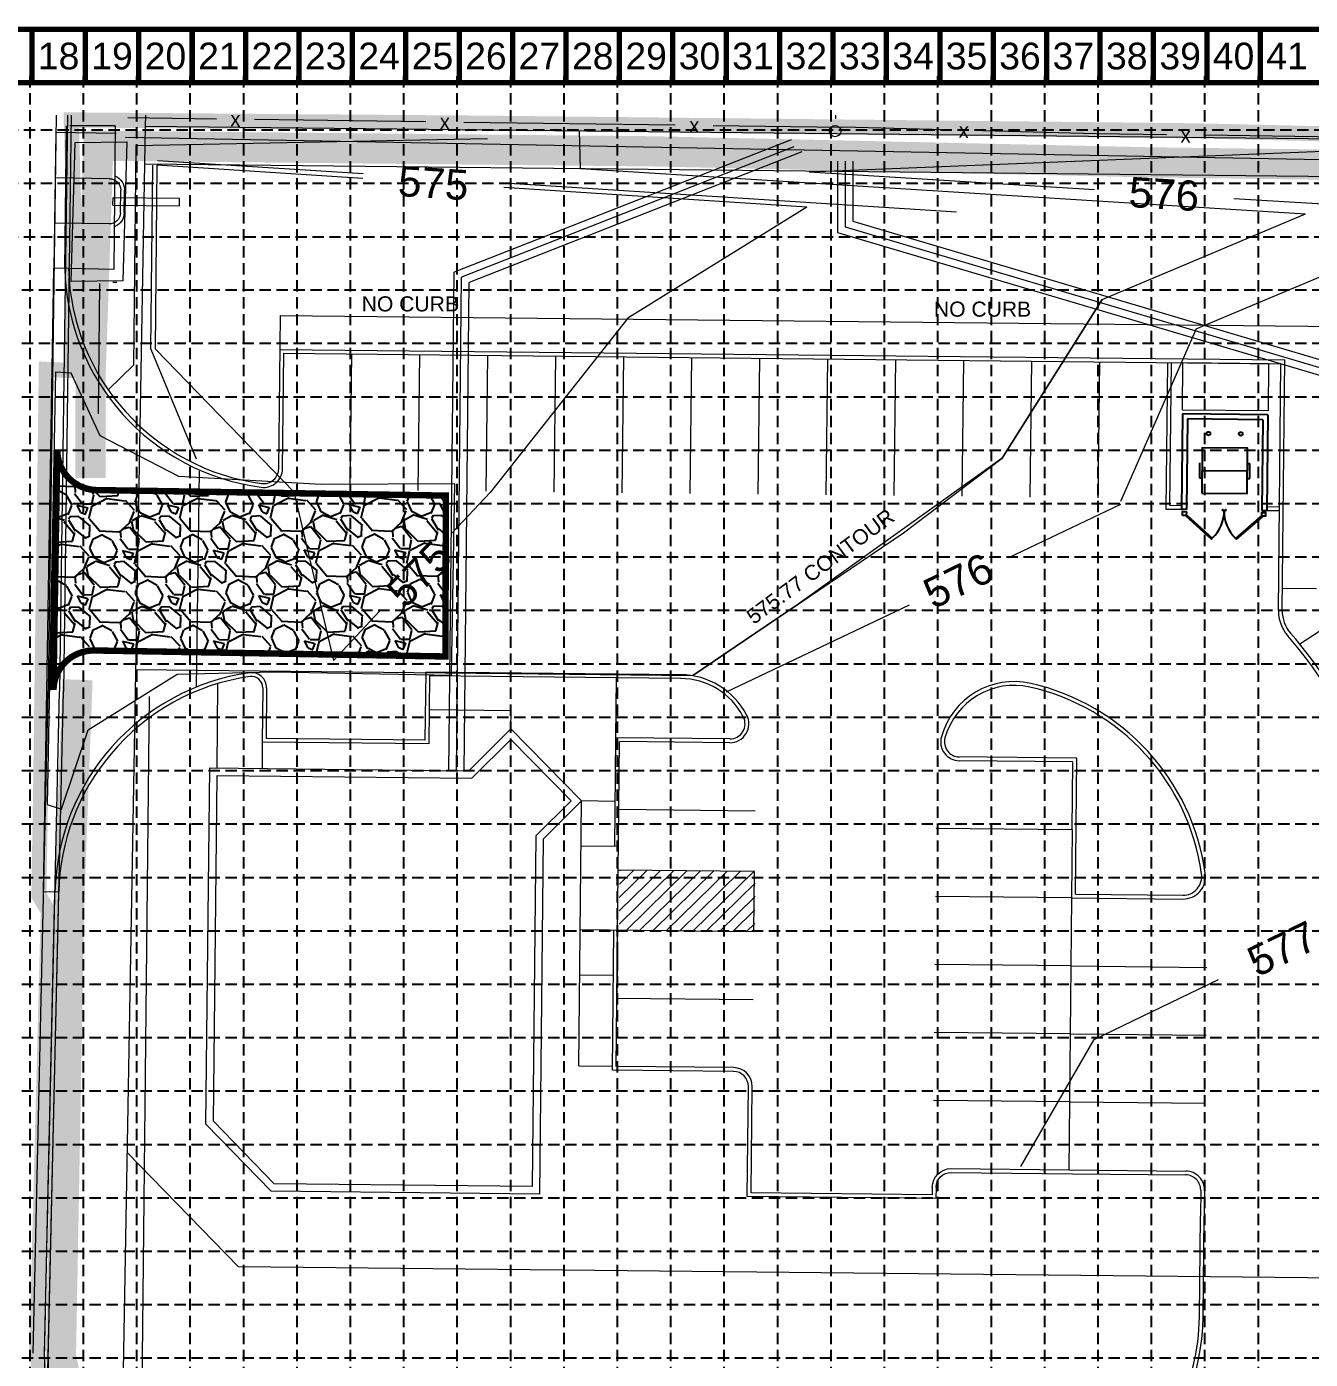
# Model space of a CAD drawing. Extents: x 4797 to 5250, y 4522 to 4806.
# Drawn here: x 4923.6 to 5093.7, y 4629.5 to 4806.1 of the extents above; entities that cross this region are included whole.
import ezdxf
from ezdxf.enums import TextEntityAlignment as Align

# ---------------------------------------------------------------- set-up
doc = ezdxf.new("R2010")
doc.units = 0
doc.header["$MEASUREMENT"] = 0
doc.linetypes.add('DGN Style 2', pattern=[15.94718861705989, 9.568313170235934, -6.378875446823956])
doc.linetypes.add('HIDDEN', pattern=[0.375, 0.25, -0.125])
for name, color, linetype in [('1', 250, 'Continuous'), ('BASE', 7, 'Continuous'), ('CONTOURS', 42, 'Continuous'), ('GRID', 254, 'HIDDEN'), ('LEGEND', 7, 'Continuous'), ('Level 20', 7, 'Continuous'), ('SILT FENCE', 200, 'Continuous')]:
    doc.layers.add(name, color=color, linetype=linetype)
doc.layers.add('LIMITS OF DISTURBANCE', color=1, linetype='DGN Style 2', lineweight=35)
doc.styles.get("Standard").update_dxf_attribs({"font": 'ARIAL.TTF'})
doc.styles.add('Style-WORKING', font='WORKING.shx')

# ---------------------------------------------------------------- blocks, each defined once
blk = doc.blocks.new('A$C037F01FE')
at = {"layer": 'GRID', "linetype": 'HIDDEN', "ltscale": 6}
for p, q in [((120.3067545832, 247.7216338121489), (120.3067545832, -3.058348738704808e-07)), ((127.3836225294508, 247.7216338121489), (127.3836225294508, -3.058348738704808e-07)), ((134.4604904757007, 247.7216338121489), (134.4604904757007, -3.058348738704808e-07)), ((141.5373584219515, 247.7216338121489), (141.5373584219515, -3.058348738704808e-07)), ((148.6142263682013, 247.7216338121489), (148.6142263682013, -3.058348738704808e-07)), ((155.6910943144521, 247.7216338121489), (155.6910943144521, -3.058348738704808e-07)), ((162.767962260702, 247.7216338121489), (162.767962260702, -3.058348738704808e-07)), ((169.8448302069528, 247.7216338121489), (169.8448302069528, -3.058348738704808e-07)), ((176.9216981532027, 247.7216338121489), (176.9216981532027, -3.058348738704808e-07)), ((183.9985660994535, 247.7216338121489), (183.9985660994535, -3.058348738704808e-07)), ((191.0754340457033, 247.7216338121489), (191.0754340457033, -3.058348738704808e-07)), ((198.1523019919541, 247.7216338121489), (198.1523019919541, -3.058348738704808e-07)), ((205.229169938204, 247.7216338121489), (205.229169938204, -3.058348738704808e-07)), ((212.3060378844548, 247.7216338121489), (212.3060378844548, -3.058348738704808e-07)), ((219.3829058307047, 247.7216338121489), (219.3829058307047, -3.058348738704808e-07)), ((226.4597737769554, 247.7216338121489), (226.4597737769554, -3.058348738704808e-07)), ((233.5366417232053, 247.7216338121489), (233.5366417232053, -3.058348738704808e-07)), ((240.6135096694561, 247.7216338121489), (240.6135096694561, -3.058348738704808e-07)), ((247.690377615706, 247.7216338121489), (247.690377615706, -3.058348738704808e-07)), ((254.7672455619568, 247.7216338121489), (254.7672455619568, -3.058348738704808e-07)), ((261.8441135082066, 247.7216338121489), (261.8441135082066, -3.058348738704808e-07)), ((268.9209814544574, 247.7216338121489), (268.9209814544574, -3.058348738704808e-07)), ((275.9978494007073, 247.7216338121489), (275.9978494007073, -3.058348738704808e-07)), ((283.0747173469581, 247.7216338121489), (283.0747173469581, -3.058348738704808e-07)), ((0.2605700190588323, 240.6215112210211), (439.0263826865794, 240.6215112210211)), ((0.2605700190588323, 233.5446432747713), (439.0263826865794, 233.5446432747713)), ((0.2605700190588323, 226.4677753285205), (439.0263826865794, 226.4677753285205)), ((-5.030551619711332e-07, 219.4141620271475), (438.7658121644654, 219.4141620271475)), ((-5.030551619711332e-07, 212.3372940808968), (438.7658121644654, 212.3372940808968)), ((-5.030551619711332e-07, 205.2604261346469), (438.7658121644654, 205.2604261346469)), ((-5.030551619711332e-07, 198.1835581883961), (438.7658121644654, 198.1835581883961)), ((-5.030551619711332e-07, 191.1066902421462), (438.7658121644654, 191.1066902421462)), ((-5.030551619711332e-07, 184.0298222958954), (438.7658121644654, 184.0298222958954)), ((-5.030551619711332e-07, 176.9529543496456), (438.7658121644654, 176.9529543496456)), ((-5.030551619711332e-07, 169.8760864033948), (438.7658121644654, 169.8760864033948)), ((-5.030551619711332e-07, 162.7992184571449), (438.7658121644654, 162.7992184571449)), ((-5.030551619711332e-07, 155.7223505108941), (438.7658121644654, 155.7223505108941)), ((-5.030551619711332e-07, 148.6454825646442), (438.7658121644654, 148.6454825646442)), ((-5.030551619711332e-07, 141.5686146183934), (438.7658121644654, 141.5686146183934)), ((-5.030551619711332e-07, 134.4917466721436), (438.7658121644654, 134.4917466721436)), ((-5.030551619711332e-07, 127.4148787258928), (438.7658121644654, 127.4148787258928)), ((-5.030551619711332e-07, 120.3380107796429), (438.7658121644654, 120.3380107796429)), ((-5.030551619711332e-07, 113.2611428333921), (438.7658121644654, 113.2611428333921)), ((-5.030551619711332e-07, 106.1842748871422), (438.7658121644654, 106.1842748871422)), ((-5.030551619711332e-07, 99.10740694089145), (438.7658121644654, 99.10740694089145)), ((-5.030551619711332e-07, 92.03053899464157), (438.7658121644654, 92.03053899464157)), ((-5.030551619711332e-07, 84.95367104839079), (438.7658121644654, 84.95367104839079)), ((-5.030551619711332e-07, 77.87680310214091), (438.7658121644654, 77.87680310214091))]:
    blk.add_line(p, q, dxfattribs=at)

msp = doc.modelspace()

# ---------------------------------------------------------------- hatches: boundary and pattern name
at = {"layer": 'LEGEND'}
h = msp.add_hatch(dxfattribs=at)
h.set_pattern_fill('GRAVEL', color=4, scale=8.502331914986094, angle=135.1619194126668, style=0)
h.set_pattern_definition([(3.174719412666767, (16945.46835793927, 9698.947032048998), (102.1875604486099, 6.300884815549894), [1.143869726514569, -113.2433069809083]), (320.1316194126667, (16946.61047422082, 9699.010380514486), (-78.34326963569937, 65.91154397542749), [1.962916364549011, -194.3286605740287]), (267.6723194126668, (16948.11705030147, 9697.752101232614), (5.655346078902939, 126.2696703188751), [1.384077607776758, -137.0238532165373]), (42.43561941266682, (16951.96712976015, 9696.921290411134), (-125.9298472115545, -114.5854384443838), [1.787513257142846, -176.9637784478142]), (67.99561941266683, (16953.28637887803, 9698.127434766608), (-41.79531300425435, -102.3235225001869), [1.752798235933958, -173.5272634227555]), (132.4356194126668, (16953.94311510113, 9699.752552477077), (114.5854384443838, -125.9298472115545), [1.787513257142847, -176.9637784478142]), (172.8561194126668, (16952.73697074564, 9701.07180159497), (138.3277059459302, -17.64542467378037), [2.36389483999167, -234.0254021078732]), (207.4172194126668, (16950.39142854233, 9701.365777040053), (-174.0941329547761, -90.6731170511442), [2.231760099700871, -220.9443263913734]), (256.5915194126669, (16948.41034613812, 9700.338124737747), (-29.70328890119926, -126.3376539500332), [1.793566917466306, -177.5633203827981]), (310.3983194126668, (16947.99443102106, 9698.5934459848), (-60.3242644524239, 71.97444306261724), [2.04763359974993, -100.334003876087]), (357.5593194126668, (16949.32149563589, 9697.034055369317), (138.2937356100861, -5.621349505549664), [2.648034270258591, -262.1555883092346]), (273.9760194126662, (16946.05834765472, 9702.91667255013), (6.232939158580715, -78.13943434999013), [0.9038063848949345, -89.47721470953465]), (306.6311194126668, (16946.12101651179, 9702.01503757041), (-66.38715340096209, 89.99363327232219), [1.719486099491043, -170.2295319615452]), (0.1619194126667734, (16947.14696979302, 9700.635158420757), (5.995044189961816, 6.029024622019284), [1.202408281749238, -10.8217000427389]), (338.3605194126667, (16946.84959630578, 9699.492022726568), (-42.13520477253162, 17.91715655660797), [0.647520593981511, -64.10430924120787]), (66.9633194126668, (16947.45147916877, 9699.253240445829), (-11.95610642436699, -24.08211171327152), [0.9157266542397475, -44.87073359272636]), (166.1257194126668, (16947.809822492, 9700.095944414861), (-30.07715590389919, 5.92705466192695), [1.487304419556603, -48.08938486479541]), (296.7270194126668, (16946.36591526841, 9700.45258871698), (-6.063015370805094, 18.01910040434557), [1.075468466258501, -25.81126869719977]), (151.5514194126668, (16950.94831236746, 9695.776115891644), (-78.27532411717768, 41.86341221123506), [1.506613215335536, -149.1550909231543]), (205.5081194126668, (16949.62362638213, 9696.493821950738), (90.06154085754858, 42.33912234840673), [1.263965164813748, -125.1322877442717]), (68.36051941266679, (16945.16690680145, 9699.246784165729), (-17.91715655660797, -42.13520477253162), [1.295032685631106, -63.45679714955821]), (118.7724194126668, (16945.64447136294, 9700.450549891706), (42.30515751826397, -78.0374608439554), [1.506613215335536, -149.1550909231543]), (114.6059194126668, (16954.66523861503, 9699.514110000593), (18.1550642345284, -42.0332441071448), [1.452878477632824, -71.19107941333598]), (69.9370194126668, (16954.0602975141, 9700.835058139528), (-35.80041950639117, -96.29443579834086), [1.217346878923879, -120.5175195624342]), (201.9633194126668, (16951.10165890869, 9705.33575734542), (-42.03326356208993, -18.1550195432848), [1.295032685631108, -63.45679714955831]), (152.5159194126668, (16949.90061161644, 9704.85139669964), (102.3574443856791, -53.81950457762707), [1.425254401241034, -141.0998031179261]), (204.6059194126669, (16954.0558800593, 9702.398186601384), (42.03324410714481, 18.15506423452837), [0.726439238816412, -71.91751865215244]), (236.4718194126668, (16951.46340027408, 9704.976054805313), (-17.95116536827245, -30.11112370010639), [0.433533904345141, -42.92001807447534]), (301.1257194126668, (16951.2239383849, 9704.614653244169), (-12.09204087221741, 24.0141413217696), [1.752798235933956, -33.30320899440474]), (321.1709194126667, (16952.12999081942, 9703.114193639409), (-66.28526430472894, 53.92140321326664), [1.624370512358093, -160.8124511604896]), (78.85201941266678, (16948.34937630213, 9700.638556462902), (-5.961051216305147, -18.05309318171064), [1.226223313443124, -29.42936802496688]), (128.3191194126668, (16948.5864595618, 9701.841642580459), (-90.50325041481038, 113.9738096200146), [2.140836162201991, -211.9424144577249]), (196.1073194126668, (16947.25905514276, 9703.521273846847), (66.0813898384904, 18.22299211072114), [0.8753660846393059, -86.6614974492487]), (225.1619194126668, (16946.41805019481, 9703.278413915534), (0.03398042154226125, -12.02406509114676), [0.5101399148991655, -7.99219200008693]), (255.4183194126668, (16952.07072000451, 9702.813422109997), (17.84925086877371, 66.18331278619031), [1.181177958957529, -116.9369920393996]), (183.1747194126668, (16951.77334651728, 9701.67028641581), (-102.1875604486099, -6.300884815549911), [2.287739453029137, -112.0994372543936]), (135.1619194126668, (16949.48911395417, 9701.543589484803), (-12.02406509114676, -0.03398042154226272), [2.210606297896385, -6.29172561708971]), (100.4667194126668, (16947.92156803753, 9703.10230049186), (18.32484499225126, -102.1536001322621), [1.344337708406111, -133.089331104222]), (29.21651941266674, (16947.67734888934, 9704.424268043449), (30.00919218740387, 18.12105011783738), [1.237956531485806, -60.65995506612364]), (342.8079194126668, (16948.75781572647, 9705.028529535934), (174.5018766807343, -53.6155051587892), [2.015605315426166, -199.545257818135]), (310.5880194126668, (16950.68336516212, 9704.432763148847), (72.38228803101235, -83.96454511196052), [2.132376341946598, -211.1050282897515])])
edge = h.paths.add_edge_path()
edge.add_line((4927.643662111966, 4750.073926778822), (4927.140671813533, 4718.190744487387))
edge.add_arc((4932.454534460867, 4718.106912787837), 5.314523872237104, 89.13523051512823, 179.0961745771862, ccw=False)
edge.add_line((4932.534743921721, 4723.420831344887), (4979.089702623563, 4722.624909959299))
edge.add_line((4979.089702623563, 4722.624909959299), (4979.127392039001, 4743.942826563745))
edge.add_line((4979.127392039001, 4743.942826563745), (4932.877315298419, 4744.676176522235))
edge.add_arc((4932.957524759281, 4749.990095079266), 5.314523872218226, 179.0961745771143, 269.13523051504677, ccw=False)

# ---------------------------------------------------------------- linework, layer by layer
at = {"color": 0, "linetype": 'ByBlock', "lineweight": -2}
for p, q in [((5076.730111806567, 4754.781309261345), (5076.596759838385, 4742.100440646368)), ((5088.076152146285, 4754.661994342446), (5076.730111806567, 4754.781309261345)), ((5088.076152146285, 4754.661994342446), (5087.942800178102, 4741.981125727468)), ((5077.390507419556, 4754.106876599074), (5077.264173976016, 4742.093422121727)), ((5087.401719484013, 4754.001598729456), (5077.390507419556, 4754.106876599074)), ((5087.401719484013, 4754.001598729456), (5087.275386040472, 4741.988144252109)), ((5079.338140327014, 4747.279236145707), (5085.344867565688, 4747.216069423936)), ((5085.35539535265, 4748.217190630382), (5085.689102421466, 4748.213681368061)), ((5078.993905471238, 4746.281624201582), (5079.327612540053, 4746.278114939261)), ((5085.334339778727, 4746.21494821749), (5085.668046847542, 4746.21143895517)), ((5077.264173976016, 4742.093422121727), (5076.596759838385, 4742.100440646368)), ((5087.275386040472, 4741.988144252109), (5087.942800178102, 4741.981125727468))]:
    msp.add_line(p, q, dxfattribs=at)
at = {"color": 0, "linetype": 'ByBlock', "lineweight": -2, "flags": 128}
for points in [[(5079.306556966128, 4744.27587252637), (5085.313284204803, 4744.212705804599), (5085.376450926574, 4750.219433043273), (5079.3697236879, 4750.282599765043), (5079.306556966128, 4744.27587252637)], [(5079.014961045161, 4748.283866614473), (5078.993905471238, 4746.281624201582)], [(5085.668046847542, 4746.21143895517), (5085.689102421466, 4748.213681368061)], [(5076.752824921385, 4741.31669359365), (5076.758088814865, 4741.817254196872), (5077.258649418088, 4741.811990303391), (5077.253385524607, 4741.311429700168), (5076.752824921385, 4741.31669359365)], [(5087.245094632442, 4741.206356923572), (5087.250358525923, 4741.706917526794), (5087.750919129146, 4741.701653633313), (5087.745655235665, 4741.20109303009), (5087.245094632442, 4741.206356923572)]]:
    msp.add_lwpolyline(points, dxfattribs=at)
for points in [[(5077.286160691401, 4741.374182221231), (5080.687236352643, 4738.31136655025), (5080.575497680825, 4738.187440564698), (5077.174422019581, 4741.250256235678)], [(5087.23827881171, 4741.269525783314), (5083.773545297184, 4738.278910936627), (5083.882653136006, 4738.152662529972), (5087.347386650531, 4741.143277376659)]]:
    msp.add_lwpolyline(points, close=True, dxfattribs=at)
at = {"color": 0, "linetype": 'ByBlock', "lineweight": -2}
for centre, radius in [((5080.203743551785, 4752.162674080347), 0.25029414), ((5084.48206468048, 4752.117683270936), 0.25029414), ((5082.088757492502, 4742.022786808857), 0.0720862441362135), ((5082.448591143623, 4742.019002799493), 0.0720862441362135)]:
    msp.add_circle(centre, radius, dxfattribs=at)
for centre, start, end in [((5077.435458046214, 4741.89170601483), 312.2467284663188, 1.766284273871408), ((5087.099897826802, 4741.790074801286), 177.0287157261364, 226.5482715336862)]:
    msp.add_arc(centre, 4.836619980501768, start, end, dxfattribs=at)
at = {"layer": '1', "color": 7, "linetype": 'Continuous', "lineweight": 0}
for p, q in [((4927.479664957986, 4794.341534094481), (4926.454260529879, 4718.012642972647)), ((4928.979800306702, 4794.341534094481), (4927.954125193375, 4717.992493749398)), ((4929.47984542294, 4794.341534094481), (4928.454080081206, 4717.985777341649)), ((4937.003776439873, 4794.050872288637), (4948.731728445823, 4793.891455349164)), ((4939.352784994629, 4792.887964722855), (4939.368070724848, 4794.341534094481)), ((4953.770569601988, 4793.822962859154), (4976.481429202623, 4793.514256298238)), ((4981.520270358788, 4793.445763808229), (5009.53720854291, 4793.064932224294)), ((5030.815913455369, 4793.870546132046), (5030.820866363067, 4794.341534094481)), ((4927.449094705063, 4792.065950487727), (4927.20730077263, 4774.067332345724)), ((4935.44789922067, 4791.923227525283), (4927.475538211003, 4792.06547865528)), ((4928.82278452467, 4792.960275784792), (4928.617546780234, 4774.042169274469)), ((4935.32989229832, 4792.929442707053), (4929.322755103442, 4792.954851730656)), ((4935.32989229832, 4792.929442707054), (4935.123729622493, 4773.926079215308)), ((4936.230726013734, 4617.914442263398), (4939.352784994629, 4792.887964722855)), ((4939.348920166355, 4792.888005365375), (5118.269027394307, 4791.006482169243)), ((4996.990688093802, 4787.281568285927), (4996.866170028838, 4792.28315417525)), ((4996.990688093802, 4787.281568285927), (4996.866170028838, 4792.28315417525)), ((5014.576049699075, 4792.996439734285), (5031.74471605949, 4792.763067680526)), ((5045.249830893012, 4792.412381508728), (5031.74471605949, 4792.763067680526)), ((5065.326792809255, 4791.891044740952), (5050.287439438765, 4792.281570354753)), ((5074.648494161837, 4791.763218663855), (5065.326792809255, 4791.891044740952)), ((5103.998688723977, 4791.360747045103), (5079.687327075505, 4791.694122452752)), ((4929.486880429813, 4772.337587174947), (4930.000522855522, 4790.736829376951)), ((4930.000522855522, 4790.736829376951), (4936.84045615564, 4790.814555891726)), ((4936.84045615564, 4790.814555891726), (4936.326813729931, 4772.415313689721)), ((4937.770939889295, 4761.281477349319), (4938.120838405943, 4790.323054231093)), ((4938.120838405943, 4790.323054231093), (4984.644255344154, 4791.274546456212)), ((5024.880297044283, 4791.101747953403), (4980.236409879432, 4773.561920127699)), ((5025.24597032856, 4790.171004675605), (4981.229268731008, 4772.877587446374)), ((4939.296343091629, 4787.888281807896), (5118.216450319581, 4786.006758611764)), ((5026.290457240769, 4789.50695578568), (4982.222127582584, 4772.193254765051)), ((5031.042877170755, 4788.262585564289), (5031.042877170754, 4778.802926682891)), ((5032.042877170755, 4788.262585564289), (5032.042877170754, 4779.549602819212)), ((5033.042877170755, 4788.262585564289), (5033.042877170754, 4780.296278955533)), ((4940.058209711206, 4763.368029455684), (4940.294696217718, 4787.726139626482)), ((4996.990688093802, 4787.281568285927), (5093.053764859033, 4781.27109286264)), ((4934.578657780334, 4785.93778238633), (4927.368497029073, 4786.06643354915)), ((4936.013428785693, 4781.420103505859), (4936.049571837917, 4784.419976840482)), ((4936.513392499905, 4781.414079846651), (4936.54953555213, 4784.413953181273)), ((4935.025558446855, 4782.432889260083), (4935.037605779407, 4783.432817861939)), ((4935.037605779407, 4783.432817861939), (4943.852283192828, 4783.340122746355)), ((4943.842574909339, 4782.340169547067), (4943.852283192828, 4783.340122746355)), ((4935.025558446855, 4782.432889260083), (4943.842574909339, 4782.340169547067)), ((5066.108707657886, 4769.926058271716), (5093.053764859033, 4781.27109286264)), ((4934.484398860022, 4779.938441863424), (4927.287898448621, 4780.0668492843)), ((5032.042877170754, 4779.549602819212), (5107.950202439767, 4757.058543480246)), ((5033.042877170754, 4780.296278955533), (5108.234290769458, 4758.017341592954)), ((5031.042877170755, 4778.802926682891), (5107.666114110075, 4756.099745367537)), ((4925.840612423554, 4691.442899916478), (4927.180857266691, 4774.06780417817)), ((4935.123729622493, 4773.926079215308), (4927.180857266691, 4774.06780417817)), ((4936.326813729931, 4772.415313689721), (4929.486880429813, 4772.337587174947)), ((4935.023116969985, 4772.214500881742), (4935.523704598987, 4772.215308200493)), ((4979.540824947356, 4707.416506194441), (4980.236409879432, 4773.561920127699)), ((4980.540769658852, 4707.405990779496), (4981.229268731008, 4772.877587446374)), ((4981.540714370348, 4707.395475364551), (4982.222127582584, 4772.193254765051)), ((5066.108707657886, 4769.926058271716), (5052.832354306346, 4748.904217334422)), ((4956.990850157292, 4747.504275776699), (4957.204547643258, 4767.825458732194)), ((4957.204547643258, 4767.825458732194), (5178.229924716076, 4765.501156671686)), ((4940.058209711207, 4763.368029455684), (4946.032217041235, 4748.835705263026)), ((4957.15717260193, 4763.320413303189), (5090.305704811723, 4761.920223823287)), ((4957.490822513039, 4747.499018069226), (4957.651881064197, 4762.814594992492)), ((4957.651881064197, 4762.814594992493), (5089.799880315018, 4761.424927113544)), ((4966.472471756897, 4744.699663193815), (4966.661971922208, 4762.719844909836)), ((4975.482562614907, 4744.604913111159), (4975.672062780218, 4762.625094827181)), ((4984.492653472917, 4744.510163028504), (4984.682153638229, 4762.530344744525)), ((4993.502744330928, 4744.415412945848), (4993.69224449624, 4762.435594661869)), ((5002.512835188939, 4744.320662863192), (5002.70233535425, 4762.340844579213)), ((5011.522926046949, 4744.225912780537), (5011.712426212261, 4762.246094496558)), ((5020.533016904959, 4744.131162697881), (5020.722517070271, 4762.151344413902)), ((5029.54310776297, 4744.036412615225), (5029.732607928281, 4762.056594331247)), ((5038.553198620981, 4743.941662532569), (5038.742698786292, 4761.961844248591)), ((5047.563289478991, 4743.846912449914), (5047.752789644303, 4761.867094165935)), ((5056.573380337001, 4743.752162367258), (5056.762880502313, 4761.77234408328)), ((5065.583471195013, 4743.657412284602), (5065.772971360324, 4761.677594000624)), ((5074.578408538227, 4742.121665621291), (5074.783062218334, 4761.582843917969)), ((5075.084233034931, 4742.616962331033), (5075.283622821557, 4761.577580024489)), ((5076.735375700048, 4755.281869864569), (5076.801413518492, 4761.561618943046)), ((5076.801413518492, 4761.561618943046), (5088.147453858209, 4761.442304024146)), ((5088.147453858209, 4761.442304024146), (5088.081416039766, 4755.162554945668)), ((5089.455984603729, 4728.722775120069), (5089.799880315018, 4761.424927113544)), ((5089.956545206952, 4728.717511226588), (5090.305704811723, 4761.920223823287)), ((4934.405812532438, 4757.97073737708), (4937.770939889295, 4761.281477349319)), ((5088.081416039766, 4755.162554945668), (5076.735375700048, 4755.281869864568)), ((4946.447445773691, 4747.174790333199), (4946.062474053846, 4718.540514080627)), ((5076.596759838386, 4742.100440646368), (5074.578408538227, 4742.121665621291)), ((5076.602023731867, 4742.601001249591), (5075.084233034931, 4742.616962331033)), ((5087.942800178102, 4741.981125727468), (5089.595226634912, 4741.963748816865)), ((5087.948064071583, 4742.481686330691), (5089.600490528393, 4742.464309420087)), ((5094.492405525756, 4731.600423411256), (5089.987360096751, 4731.647798452584)), ((5025.812846484967, 4729.558270868694), (5011.868424668172, 4720.122180924935)), ((5096.095327877311, 4726.721461500148), (5092.29148561225, 4724.260102514691)), ((4938.068270106994, 4720.898263081582), (5011.868424668172, 4720.122180924935)), ((4948.88405883137, 4719.019077703006), (4948.766503712997, 4707.840382469532)), ((4976.462874975335, 4720.565038151188), (4976.36812489268, 4711.554947293177)), ((5010.292601731698, 4720.209284867798), (4976.462874975336, 4720.565038151188)), ((4976.958171685077, 4720.059213654484), (4976.863421602422, 4711.049122796474)), ((5001.808065448644, 4719.797892262149), (4976.958171685077, 4720.059213654484)), ((5001.670860228721, 4711.859734743472), (5001.754343805154, 4719.798457198756)), ((5010.287337838217, 4719.708724264574), (5001.802851275693, 4719.797947094373)), ((4924.467261595433, 4630.281759077266), (4926.454592808141, 4718.031061387933)), ((4925.966877050232, 4630.247796042553), (4927.95420826294, 4717.99709835322)), ((4926.415094429193, 4627.955707244832), (4928.454080081206, 4717.985777341649)), ((4954.885587837116, 4718.461594251847), (4954.810077109392, 4711.281035686862)), ((4955.386148440339, 4718.456330358366), (4955.315901606095, 4711.776332396605)), ((4987.790092737634, 4715.439761587369), (4976.91079664375, 4715.554168225479)), ((4987.764844745942, 4713.038848651522), (4987.790092737634, 4715.439761587369)), ((4982.17466121087, 4707.489062406929), (4987.764844745942, 4713.038848651523)), ((4987.764844745942, 4713.038848651523), (4997.130857273722, 4703.473756697949)), ((4954.810077109392, 4711.281035686862), (4954.77323095167, 4707.777215747762)), ((4976.863421602422, 4711.049122796474), (4954.810077109392, 4711.281035686862)), ((4976.36812489268, 4711.554947293177), (4955.315901606095, 4711.776332396605)), ((4982.582857369807, 4706.483537900994), (4987.754798543954, 4711.618104200301)), ((4987.754798543954, 4711.618104200301), (4995.720340266525, 4703.483250781043)), ((5001.519088569567, 4697.427278324254), (5001.670860228721, 4711.859734743472)), ((5016.761097455287, 4711.701045863743), (5001.673467315196, 4711.85970732736)), ((5001.713462099106, 4668.305698369607), (5002.166156938462, 4711.353910246768)), ((5016.755833561806, 4711.200485260521), (5002.168764024937, 4711.353882830655)), ((5062.742503220981, 4709.144786770257), (5046.876264586781, 4709.311636077963)), ((5062.236678724278, 4708.649490060516), (5047.178825597398, 4708.80783838917)), ((5062.141928641623, 4699.639399202505), (5062.235970077693, 4708.5821025719)), ((5062.553003055671, 4691.124605054237), (5062.742503220981, 4709.144786770257)), ((4947.340527819894, 4660.635482291252), (4947.848809273756, 4707.850032940914)), ((4947.848809273756, 4707.850032940914), (4982.17466121087, 4707.489062406929)), ((4948.346088979948, 4661.037381405849), (4948.839153113227, 4706.838386572089)), ((4948.839153113227, 4706.838386572089), (4982.582857369807, 4706.483537900994)), ((4995.720340266525, 4703.483250781043), (4991.049691172079, 4698.840040734176)), ((4997.130857273722, 4703.473756697949), (4992.046498235352, 4698.419267163098)), ((4996.761577710368, 4668.357772367808), (4997.130857273722, 4703.473756697949)), ((5001.582181059238, 4703.426946593229), (4997.130857273722, 4703.473756697949)), ((5020.117461484312, 4702.135221143131), (5002.073815990017, 4702.324968053449)), ((5062.141928641623, 4699.639399202505), (5044.121746925602, 4699.828899367816)), ((5062.141928641623, 4699.639399202505), (5061.668178228344, 4654.588944912452)), ((4991.049691172079, 4698.840040734176), (4990.561182967195, 4652.386220457425)), ((4992.046498235352, 4698.419267163098), (4991.551776386678, 4651.374571464017)), ((5002.019649172789, 4697.422014430774), (4997.067764784052, 4697.474088428974)), ((5020.033338164752, 4694.135663451165), (5001.989692670455, 4694.325410361483)), ((5002.082825431001, 4687.15190878699), (5009.343111019893, 4694.261085166147)), ((5002.10143610488, 4688.921657771659), (5007.573362035224, 4694.279695840026)), ((5002.120046778759, 4690.691406756328), (5005.803613050555, 4694.298306513904)), ((5002.138657452638, 4692.461155740995), (5004.033864065887, 4694.316917187783)), ((5002.157268126516, 4694.230904725664), (5002.264115081219, 4694.335527861662)), ((5003.019668057301, 4686.317727136396), (5011.11286000456, 4694.242474492267)), ((5004.78941704197, 4686.299116462518), (5012.88260898923, 4694.223863818389)), ((5006.559166026638, 4686.280505788639), (5014.652357973898, 4694.205253144511)), ((5008.328915011307, 4686.261895114761), (5016.422106958566, 4694.186642470632)), ((5010.098663995975, 4686.243284440881), (5018.191855943234, 4694.168031796753)), ((5011.868412980644, 4686.224673767003), (5019.961604927903, 4694.149421122875)), ((5013.638161965311, 4686.206063093123), (5020.136925543541, 4692.569567112135)), ((5019.94921484519, 4686.136105759198), (5020.033338164752, 4694.135663451165)), ((4927.840099696621, 4691.397615870196), (4925.840612423554, 4691.442899916478)), ((4926.408611554945, 4650.300012772365), (4927.339639749167, 4691.408950201617)), ((4926.437809489858, 4629.480414301855), (4927.84009969662, 4691.397615870196)), ((5015.407910949981, 4686.187452419245), (5020.118314869663, 4690.799818127466)), ((5062.047178558967, 4690.629308344494), (5044.026996842947, 4690.818808509806)), ((5062.553003055671, 4691.124605054237), (5076.770986342349, 4690.975088793763)), ((5017.177659934649, 4686.168841745366), (5020.099704195783, 4689.030069142798)), ((5062.047178558967, 4690.629308344494), (5076.765722448867, 4690.474528190542)), ((5018.947408919316, 4686.150231071487), (5020.081093521906, 4687.260320158131)), ((5019.94921484519, 4686.136105759198), (4996.95107787568, 4686.377954083829)), ((5001.207637602403, 4667.810401659865), (5001.402401661196, 4686.331143979109)), ((5001.834283046514, 4677.315515066498), (5001.903936291133, 4683.939066676962)), ((5001.339309171525, 4680.331475710133), (4996.887985386009, 4680.378285814854)), ((5061.952428476311, 4681.619217486485), (5043.932246760291, 4681.808717651796)), ((5061.952428476311, 4681.619217486485), (5079.972610192332, 4681.429717321173)), ((5019.854464762535, 4677.126014901187), (5001.810819268238, 4677.315761811506)), ((5061.857678393655, 4672.609126628474), (5043.837496677635, 4672.798626793785)), ((5061.857678393655, 4672.609126628474), (5079.877860109676, 4672.419626463163)), ((4996.761577710368, 4668.357772367808), (5001.266623139374, 4668.31039732648)), ((5017.2292111645, 4667.641918850622), (5001.23631555363, 4667.810100082634)), ((5017.256911663765, 4668.142243510581), (5001.742140050334, 4668.305396792376)), ((5019.079581828894, 4651.04508391039), (5019.232834609253, 4665.618384920544)), ((5019.585400139589, 4651.539792372657), (5019.733395212475, 4665.613121027062)), ((5061.762928311, 4663.599035770463), (5043.74274659498, 4663.788535935774)), ((5061.762928310999, 4663.599035770463), (5079.783110027021, 4663.409535605152)), ((4956.40621446007, 4652.745393981882), (4948.346088979948, 4661.037381405849)), ((4955.978859053631, 4651.748656133164), (4947.340527819894, 4660.635482291252)), ((4936.926505184932, 4656.908879326656), (4951.658072902545, 4641.753535337155)), ((5046.110618141945, 4654.252520511893), (5062.163481124095, 4654.083708663224)), ((5046.115875849418, 4654.75249286764), (5061.668178228345, 4654.588944912452)), ((5061.668178228345, 4654.588944912452), (5077.185556928252, 4654.425764214546)), ((5062.163474938086, 4654.083120415748), (5077.18029303477, 4653.925203611323)), ((4990.561182967195, 4652.386220457425), (4956.40621446007, 4652.745393981882)), ((5043.589808258991, 4652.285867903843), (5043.576534080671, 4651.287501695488)), ((5044.089764069604, 4652.279220540855), (5044.069860979069, 4650.78228622584)), ((5079.161479873738, 4651.901905624508), (5079.125192117784, 4648.451185909829)), ((5079.662040476962, 4651.896641731028), (5079.625752721006, 4648.445922016349)), ((4925.937349542407, 4629.491748633274), (4926.408611554945, 4650.300012772365)), ((4991.551776386678, 4651.374571464017), (4955.978859053631, 4651.748656133164)), ((5044.069860979069, 4650.78228622584), (5019.079581828894, 4651.04508391039)), ((5043.576534080671, 4651.287501695488), (5019.585400139589, 4651.539792372657)), ((5078.985524498138, 4635.169741633817), (5079.125192117784, 4648.451185909829)), ((5079.486085101362, 4635.164477740336), (5079.625752721006, 4648.445922016349)), ((5112.614767596225, 4640.060915321826), (4951.658072902545, 4641.753535337156))]:
    msp.add_line(p, q, dxfattribs=at)
msp.add_circle((5030.718434853277, 4792.251339953064), 0.75, dxfattribs=at)
at = {"layer": '1', "color": 7, "linetype": 'Continuous', "lineweight": 0, "extrusion": (0, 0, -1)}
for centre, radius, start, end in [((-4934.55189748485, 4784.438021109797), 2, 114.2033121947509, 180.6902771979142), ((-4934.55189748485, 4784.438021109797), 1.5, 91.0222222222525, 180.6902771979142), ((-4934.511159155505, 4781.438203139956), 1.5, 180.6902771978764, 271.0222222222288), ((-4934.511159155505, 4781.438203139956), 2, 180.6902771978764, 247.3223245568344), ((-5046.089587312054, 4652.252631088901), 2.5, 0.7617541293391388, 90.6025000000057), ((-5046.089587312054, 4652.252631088902), 2, 0.7617541293561357, 90.60249999999729)]:
    msp.add_arc(centre, radius, start, end, dxfattribs=at)
at = {"layer": '1', "color": 7, "linetype": 'Continuous', "lineweight": 0}
for centre, radius, start, end in [((4958.627358150886, 4774.783821126764), 30, 181.4172423063146, 262.4013732326558), ((4958.627358150886, 4774.783821126764), 29.50000000000001, 181.4586148049928, 262.4013732326553), ((4954.9909607343, 4747.525306606589), 2.5, 262.4013732326612, 359.3974999999966), ((4954.9909607343, 4747.525306606589), 2, 262.4013732326564, 359.3975000000052), ((5094.461590635957, 4728.67013618526), 5.005882799999999, 179.3975, 221.209299517741), ((5094.461590635957, 4728.67013618526), 4.505294520000001, 179.3975, 221.209299517741), ((5050.023196294658, 4689.75452058159), 54.06353424, 23.40019802918873, 41.20929951774049), ((5050.023196294658, 4689.75452058159), 54.56412252, 23.40019802918873, 41.20929951774049), ((4957.367236596345, 4690.728890316402), 30.03529680000001, 98.16907124274286, 178.7025967635154), ((4957.367236596345, 4690.728890316402), 29.53470852000001, 98.16907124274286, 139.9321456680653), ((4953.383906027448, 4718.47738593229), 2.00235312, 359.3974999999978, 98.16907124274407), ((4953.383906027448, 4718.47738593229), 1.50176484, 359.3974999999978, 98.16907124274407), ((5010.141423478017, 4710.198555491613), 9.51117732, 27.8234438250739, 89.39750000000004), ((5010.141423478017, 4710.198555491613), 10.0117656, 27.8234438250739, 89.39750000000004), ((5054.435804700606, 4709.285795214167), 10.0117656, 77.26916721489488, 164.3558321286726), ((5050.023196294658, 4689.75452058159), 30.03529680000001, 7.917124254143258, 77.26916721489484), ((5054.435804700606, 4709.285795214167), 9.51117732, 77.26916721489488, 164.3558321286726), ((5050.023196294658, 4689.75452058159), 29.53470852000001, 7.917124254143258, 77.26916721489484), ((5016.78215302921, 4713.703288276634), 2.5029414, 269.3975, 27.82344382507385), ((5016.78215302921, 4713.703288276634), 2.00235312, 269.3975, 27.82344382507385), ((5047.205145064802, 4711.310641405284), 2.5029414, 164.3558321286728, 269.3974999999966), ((5047.205145064802, 4711.310641405284), 2.00235312, 164.3558321286728, 269.3974999999966), ((4957.367236596345, 4690.728890316402), 29.53470852000001, 139.9321456680662, 178.7025967635154), ((5076.797305809752, 4693.477891809878), 3.00352968, 269.3975, 7.917124254143156), ((5076.797305809752, 4693.477891809878), 2.5029414, 269.3975, 7.917124254143156), ((5017.230592196361, 4665.639440494467), 2.5029414, 359.3975, 89.39749999999961), ((5017.230592196361, 4665.639440494467), 2.00235312, 359.3975, 89.39749999999961), ((5077.159237460847, 4651.922961198431), 2.00235312, 359.3975, 89.39750000000004), ((5077.159237460847, 4651.922961198431), 2.5029414, 359.3975, 89.39750000000004), ((5049.452448907993, 4635.480311349185), 30.03529680000001, 269.1402789642251, 359.3975000000059), ((5049.452448907993, 4635.480311349185), 29.53470852000001, 307.9107300596751, 359.3975000000059), ((4947.957587230337, 4628.993038050785), 22.02588432, 178.7025967635186, 269.1402789642251), ((4947.957587230337, 4628.993038050785), 21.52529604, 178.7025967635186, 223.3809977544267)]:
    msp.add_arc(centre, radius, start, end, dxfattribs=at)
at = {"layer": 'BASE', "const_width": 0.7076867946250331}
for points in [[(4796.90553441816, 4522.659531830103), (5249.825082978181, 4522.659531830103), (5249.825082978181, 4805.734249680117), (4796.90553441816, 4805.734249680117)], [(4803.982402364411, 4529.736399776354), (5242.748215031931, 4529.736399776354), (5242.748215031931, 4798.657381733867), (4803.982402364411, 4798.657381733867)]]:
    msp.add_lwpolyline(points, close=True, dxfattribs=at)
for points in [[(4924.289157450666, 4798.657381733867), (4924.289157450666, 4805.734249680117)], [(4931.366025396916, 4798.657381733867), (4931.366025396916, 4805.734249680117)], [(4938.442893343166, 4798.657381733867), (4938.442893343166, 4805.734249680117)], [(4945.519761289417, 4798.657381733867), (4945.519761289417, 4805.734249680117)], [(4952.596629235667, 4798.657381733867), (4952.596629235667, 4805.734249680117)], [(4959.673497181918, 4798.657381733867), (4959.673497181918, 4805.734249680117)], [(4966.750365128168, 4798.657381733867), (4966.750365128168, 4805.734249680117)], [(4973.827233074418, 4798.657381733867), (4973.827233074418, 4805.734249680117)], [(4980.904101020668, 4798.657381733867), (4980.904101020668, 4805.734249680117)], [(4987.980968966919, 4798.657381733867), (4987.980968966919, 4805.734249680117)], [(4995.057836913169, 4798.657381733867), (4995.057836913169, 4805.734249680117)], [(5002.13470485942, 4798.657381733867), (5002.13470485942, 4805.734249680117)], [(5009.21157280567, 4798.657381733867), (5009.21157280567, 4805.734249680117)], [(5016.28844075192, 4798.657381733867), (5016.28844075192, 4805.734249680117)], [(5023.36530869817, 4798.657381733867), (5023.36530869817, 4805.734249680117)], [(5030.442176644421, 4798.657381733867), (5030.442176644421, 4805.734249680117)], [(5037.519044590671, 4798.657381733867), (5037.519044590671, 4805.734249680117)], [(5044.595912536922, 4798.657381733867), (5044.595912536922, 4805.734249680117)], [(5051.672780483172, 4798.657381733867), (5051.672780483172, 4805.734249680117)], [(5058.749648429422, 4798.657381733867), (5058.749648429422, 4805.734249680117)], [(5065.826516375672, 4798.657381733867), (5065.826516375672, 4805.734249680117)], [(5072.903384321923, 4798.657381733867), (5072.903384321923, 4805.734249680117)], [(5079.980252268173, 4798.657381733867), (5079.980252268173, 4805.734249680117)], [(5087.057120214424, 4798.657381733867), (5087.057120214424, 4805.734249680117)]]:
    msp.add_lwpolyline(points, dxfattribs=at)
at = {"layer": 'CONTOURS', "color": 42, "linetype": 'Continuous', "lineweight": 0}
for p, q in [((5027.267702004249, 4786.853082254678), (5117.385624270495, 4790.462476621348)), ((4968.190262117029, 4786.563435650822), (4940.933234312509, 4788.319073904606)), ((4940.658181435329, 4763.362204487488), (4940.89466794184, 4787.720314658287)), ((4968.15169574636, 4785.964676404502), (4940.89466794184, 4787.720314658287)), ((4996.990688093802, 4787.281568285927), (5093.053764859033, 4781.27109286264)), ((5027.267702004249, 4786.853082254678), (5065.067846352908, 4784.488002494017)), ((5026.981315275505, 4782.175432351859), (4986.821504114477, 4784.76214507948)), ((5046.786936440766, 4781.500986103767), (4986.860070485146, 4785.3609043258)), ((5083.551233968097, 4783.331533736809), (5114.997503242827, 4781.364003287084)), ((5026.981315275505, 4782.175432351859), (5003.232505856369, 4767.470277385429)), ((5066.108707657887, 4769.926058271716), (5093.053764859033, 4781.27109286264)), ((5078.567859624803, 4766.025547558592), (5114.997503242827, 4781.364003287084)), ((5052.832354306346, 4748.904217334422), (5066.108707657886, 4769.926058271716)), ((5003.232505856369, 4767.470277385429), (4984.987216117132, 4744.372516970862)), ((5078.567859624803, 4766.025547558592), (5068.526604729647, 4743.144655256516)), ((4959.013182367701, 4744.451547983344), (4940.658181435328, 4763.362204487488)), ((5052.832354306346, 4748.904217334422), (5025.812846484967, 4729.558270868694)), ((5039.757268301762, 4738.994360812452), (5052.832354306346, 4748.904217334422)), ((4959.013182367701, 4744.451547983344), (4964.240541775048, 4722.073072802324)), ((4984.987216117132, 4744.372516970862), (4979.941788480544, 4738.949467954266)), ((5068.529283858823, 4742.7746513897), (5053.677082459352, 4735.69442387324)), ((5011.868424668172, 4720.122180924935), (5039.757268301762, 4738.994360812452)), ((4970.35217781912, 4728.642129823032), (4964.240541775048, 4722.073072802324)), ((5040.515520978273, 4729.420145249383), (5016.295474845813, 4717.874150654731)), ((5065.029289302926, 4671.856550186686), (5081.53405063332, 4679.830760717102)), ((5055.310883406634, 4655.042165381992), (5065.029289302925, 4671.856550186686))]:
    msp.add_line(p, q, dxfattribs=at)
at = {"layer": 'LEGEND', "color": 4, "const_width": 0.8502331914986097}
msp.add_lwpolyline([(4927.643662111966, 4750.073926778822), (4927.140671813533, 4718.190744487387, -0.4140139244211871), (4932.534743921721, 4723.420831344887), (4979.089702623563, 4722.624909959299), (4979.127392039001, 4743.942826563745), (4932.877315298419, 4744.676176522235, -0.4144132285109485)], format="xyb", close=True, dxfattribs=at)
at = {"layer": 'Level 20', "color": 7, "linetype": 'Continuous', "lineweight": 0}
for p, q in [((4936.685796779413, 4791.426686404188), (5203.154047099949, 4786.514371123237)), ((4933.242154103845, 4772.056196354118), (4933.061898520728, 4754.761261688792)), ((4927.403279855514, 4760.293383651721), (4926.307004609312, 4703.023564068559)), ((4929.500165422352, 4760.181142621988), (4927.403279855514, 4760.293383651721)), ((4933.331958398002, 4751.878924508082), (4929.500165422352, 4760.181142621988)), ((4943.751583462156, 4746.483462821943), (4933.331958398002, 4751.878924508082)), ((4962.598136389848, 4745.407499222294), (4943.751583462156, 4746.483462821943)), ((4980.32071626132, 4745.494290058366), (4962.598136389848, 4745.407499222294)), ((4979.899319715168, 4720.141011688484), (4980.32071626132, 4745.494290058366)), ((4931.735377991481, 4712.922362588984), (4943.550072999732, 4720.266632458978)), ((4943.550072999732, 4720.266632458978), (4956.322716251895, 4720.585948540283)), ((4956.322716251895, 4720.585948540283), (4979.899319715168, 4720.141011688484)), ((4939.818490921939, 4717.340134543623), (4938.779015167908, 4619.109675787558)), ((4928.222901097136, 4702.38493190595), (4931.735377991481, 4712.922362588984)), ((4926.307004609312, 4703.023564068559), (4928.222901097136, 4702.38493190595))]:
    msp.add_line(p, q, dxfattribs=at)
at = {"layer": 'LIMITS OF DISTURBANCE', "color": 1, "linetype": 'HIDDEN', "lineweight": 0, "ltscale": 50, "const_width": 2}
msp.add_lwpolyline([(5206.024534506852, 4789.335143320321), (5078.339309397624, 4792.284351377521), (4984.202708039009, 4793.297404848634), (4929.50072643627, 4793.728609841663), (4929.913312532708, 4778.727297793697), (4929.504064825228, 4760.51549326905), (4926.191216190701, 4760.676201749183), (4925.430502389824, 4704.316136244657), (4925.212357659443, 4690.945093137479), (4926.450276484113, 4688.89434575971), (4924.926661577545, 4630.146625043763), (4926.529192228343, 4621.235223450883), (4930.3272118248, 4612.57227655162), (4933.636990984967, 4609.333512768811), (4940.256550809209, 4606.094748986003), (4947.772508435375, 4605.130011020818), (4947.600730368818, 4611.075212497506), (5011.195241006295, 4610.130920826383), (5046.103868878908, 4610.130920826383), (5045.769844689452, 4603.147303929706), (5051.401877350622, 4602.833522454548), (5094.92251444181, 4601.970140600651)], dxfattribs=at)
at = {"layer": 'SILT FENCE', "color": 200, "linetype": 'Continuous', "lineweight": 0, "ltscale": 50, "const_width": 4}
msp.add_lwpolyline([(4932.035107584119, 4746.271227367399), (4932.067684714494, 4760.092779857012), (4933.090480368746, 4790.308387258642), (5006.35900115755, 4789.567334390202), (5072.910857229594, 4788.095516956123), (5203.182829980828, 4786.430951467063), (5200.344437659208, 4658.539109419132), (5199.007515933725, 4610.558581048886), (5160.294074434882, 4611.34943668617), (5143.966972969542, 4611.932176318772), (5036.684208106641, 4612.526511391747), (4947.390416778115, 4613.77938556), (4934.063380478634, 4614.270765566464), (4929.884865766848, 4621.84277250764), (4928.126248318759, 4629.833820978252), (4929.250997868445, 4690.968959556252), (4930.327343339972, 4719.537752978204)], dxfattribs=at)

# ---------------------------------------------------------------- block references
at = {"layer": 'GRID', "color": 200, "linetype": 'Continuous', "lineweight": 40, "ltscale": 30}
msp.add_blockref('A$C037F01FE', (4803.686063015771, 4551.786504755851), dxfattribs=at)

# ---------------------------------------------------------------- texts
at = {"layer": '1', "color": 7, "linetype": 'Continuous', "lineweight": 0, "style": 'Style-WORKING'}
for rotation, p in [(359.2212318635559, (4951.251149023906, 4793.857209104159)), (359.2212318635559, (4979.000849780706, 4793.480010053233)), (359.2212318635559, (5012.056629120993, 4793.03068597929)), (358.5125396132734, (5047.768635165889, 4792.34697593174)), (359.2143670512306, (5077.167910618671, 4791.728670558304))]:
    msp.add_text('x', height=2, rotation=rotation, dxfattribs=at).set_placement(p, align=Align.MIDDLE_CENTER)
at = {"layer": '1', "color": 7, "linetype": 'Continuous', "lineweight": 0}
for p in [(4974.426936329372, 4769.350161310455), (5050.251901810856, 4768.654519425305)]:
    msp.add_text('NO CURB', height=1.9999998, dxfattribs=at).set_placement(p, align=Align.MIDDLE_CENTER)
at = {"layer": 'BASE'}
for s, p in [('18', (4927.827591423791, 4802.195815706991)), ('19', (4934.904459370041, 4802.195815706991)), ('20', (4941.981327316292, 4802.195815706991)), ('21', (4949.058195262542, 4802.195815706991)), ('22', (4956.135063208792, 4802.195815706991)), ('23', (4963.211931155042, 4802.195815706991)), ('24', (4970.288799101293, 4802.195815706991)), ('25', (4977.365667047543, 4802.195815706991)), ('26', (4984.442534993794, 4802.195815706991)), ('27', (4991.519402940044, 4802.195815706991)), ('28', (4998.596270886294, 4802.195815706991)), ('29', (5005.673138832544, 4802.195815706991)), ('30', (5012.750006778795, 4802.195815706991)), ('31', (5019.826874725045, 4802.195815706991)), ('32', (5026.903742671296, 4802.195815706991)), ('33', (5033.980610617546, 4802.195815706991)), ('34', (5041.057478563796, 4802.195815706991)), ('35', (5048.134346510046, 4802.195815706991)), ('36', (5055.211214456297, 4802.195815706991)), ('37', (5062.288082402547, 4802.195815706991)), ('38', (5069.364950348798, 4802.195815706991)), ('39', (5076.441818295048, 4802.195815706991)), ('40', (5083.518686241298, 4802.195815706991)), ('41', (5090.595554187548, 4802.195815706991))]:
    msp.add_text(s, height=3.538433973125166, dxfattribs=at).set_placement(p, align=Align.MIDDLE_CENTER)
at = {"layer": 'CONTOURS', "color": 42, "linetype": 'Continuous', "lineweight": 0}
for s, height, rotation, p in [('575', 4, 356.3146421870032, (4977.486599930418, 4785.363410741991)), ('576', 4, 356.4197841915827, (5074.309540160502, 4783.909768115413)), ('575.77 CONTOUR', 1.9999998, 36.48504513311256, (5028.772900542401, 4734.565855175705)), ('575', 4, 46.1053553775084, (4975.598732611717, 4733.595345257429)), ('576', 4, 25.97403189656555, (5047.034599532577, 4732.679407750596)), ('577', 4, 25.78732818281674, (5089.970824940649, 4683.906955045362))]:
    msp.add_text(s, height=height, rotation=rotation, dxfattribs=at).set_placement(p, align=Align.MIDDLE_CENTER)

doc.saveas('drawing.dxf')
